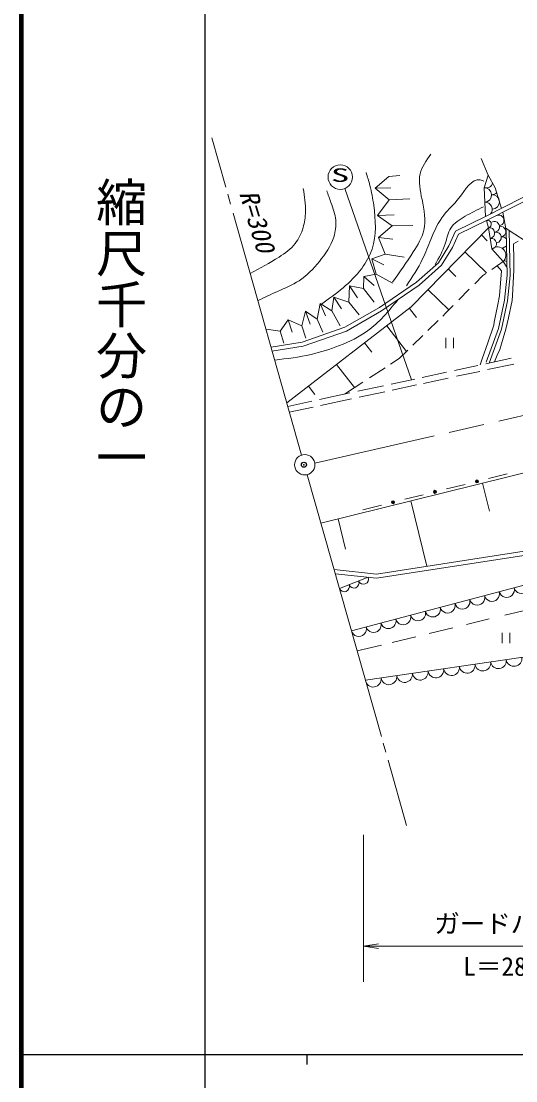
# Model space of a CAD drawing. Units: millimetres, scale not verified. Extents: x 40000 to 680000, y 20000 to 380000.
# Drawn here: x 40000 to 88489, y 202409 to 306233 of the extents above; entities that cross this region are included whole.
import ezdxf
from ezdxf.enums import TextEntityAlignment as Align

# ---------------------------------------------------------------- set-up
doc = ezdxf.new("R2010")
doc.units = ezdxf.units.MM
doc.header["$LTSCALE"] = 1000
doc.header["$PDMODE"] = 32
doc.header["$PDSIZE"] = 500
doc.linetypes.add('CHAIN', pattern=[18.5, 12, -1.5, 3.5, -1.5])
for name, color, linetype, lineweight in [('M-BGD', 7, 'Continuous', 13), ('M-BMK', 2, 'CHAIN', 13), ('M-BMK-SRVR', 3, 'Continuous', 13), ('M-STR-HTXT', 7, 'Continuous', 13), ('M-STR-STR3', 7, 'Continuous', 13), ('M-TTL', 2, 'Continuous', 140), ('M-TTL-BAND', 7, 'Continuous', 25), ('M-TTL-TXT', 7, 'Continuous', 13)]:
    doc.layers.add(name, color=color, linetype=linetype, lineweight=lineweight)
doc.layers.add('M-OTRS', color=6, linetype='Continuous')
doc.styles.add('@ＭＳ ゴシック', font='')
doc.styles.add('ＭＳ ゴシック', font='')
doc.styles.get('@ＭＳ ゴシック').set_extended_font_data('@MS Gothic')
doc.styles.get('ＭＳ ゴシック').set_extended_font_data('MS Gothic')

# ---------------------------------------------------------------- blocks, each defined once
blk = doc.blocks.new('open_arrow')
at = {"color": 0, "linetype": 'Continuous', "lineweight": -2}
blk.add_lwpolyline([(7.5, 1.25), (0, 0), (7.5, -1.25)], dxfattribs=at)

msp = doc.modelspace()

# ---------------------------------------------------------------- linework, layer by layer
at = {"layer": 'M-BGD'}
for p, q in [((85782, 291146), (85085, 292772)), ((74692, 289876), (76046, 291012)), ((76046, 291012), (77113, 291122)), ((85384, 289919), (85782, 291146)), ((85782, 291146), (86478, 289919)), ((74692, 289876), (76240, 289896)), ((76065, 288716), (74692, 289876)), ((85501, 287092), (85384, 289919)), ((85570, 287126), (90874, 289819)), ((86478, 289919), (87079, 287892)), ((74921, 287195), (76065, 288716)), ((76065, 288716), (78088, 288843)), ((85748, 286768), (91049, 289460)), ((74921, 287195), (76558, 287273)), ((76376, 286182), (74921, 287195)), ((82561, 285661), (85570, 287126)), ((82868, 285365), (85748, 286768)), ((85806, 285997), (85630, 286710)), ((87216, 287513), (87540, 285733)), ((75036, 285054), (76376, 286182)), ((76376, 286182), (78386, 286221)), ((78237, 278232), (85806, 285997)), ((81928, 284235), (82561, 285661)), ((85806, 285997), (86154, 283912)), ((87840, 285739), (87492, 285997)), ((87640, 281340), (87540, 285733)), ((87940, 281327), (87840, 285739)), ((87840, 285739), (89963, 284347)), ((75690, 283420), (75036, 285054)), ((75036, 285054), (76420, 284889)), ((82283, 284048), (82868, 285365)), ((85696, 284717), (85112, 285286)), ((88718, 284687), (88257, 284433)), ((80899, 282572), (81928, 284235)), ((81209, 282312), (82283, 284048)), ((85618, 281565), (83499, 283630)), ((86154, 283912), (87236, 282676)), ((88257, 284433), (88280, 282888)), ((74383, 282962), (75690, 283420)), ((74808, 281442), (74383, 282962)), ((74383, 282962), (75566, 282346)), ((75690, 283420), (77553, 283121)), ((78762, 280672), (80899, 282572)), ((87236, 282676), (86126, 281914)), ((87236, 282676), (87622, 282124)), ((88280, 282888), (88296, 281829)), ((73582, 281229), (74808, 281442)), ((74808, 281442), (76401, 280578)), ((79009, 280356), (81209, 282312)), ((82622, 281221), (81867, 281956)), ((85560, 281525), (85266, 281324)), ((86651, 282275), (87081, 281782)), ((87081, 281782), (86979, 280562)), ((88296, 281829), (88155, 279362)), ((73550, 280036), (73582, 281229)), ((73582, 281229), (74593, 280320)), ((75120, 278177), (78762, 280672)), ((75333, 277838), (79009, 280356)), ((85266, 281324), (84463, 280511)), ((86979, 280562), (86874, 279315)), ((87378, 278886), (87640, 281340)), ((87675, 278839), (87940, 281327)), ((72128, 278696), (72177, 280314)), ((72177, 280314), (73550, 280036)), ((72177, 280314), (72984, 279127)), ((73550, 280036), (74593, 278710)), ((81920, 277941), (79886, 279924)), ((83923, 279965), (82894, 278925)), ((86874, 279315), (86711, 278471)), ((88155, 279362), (88119, 278877)), ((69007, 277044), (69301, 278564)), ((69301, 278564), (70445, 277862)), ((69301, 278564), (69826, 277378)), ((70445, 277862), (70657, 279202)), ((70657, 279202), (72128, 278696)), ((70657, 279202), (71395, 278054)), ((72128, 278696), (73143, 277459)), ((82355, 278380), (81636, 277654)), ((86711, 278471), (86377, 276744)), ((86790, 276136), (87378, 278886)), ((87079, 276052), (87675, 278839)), ((88119, 278877), (87758, 277168)), ((66047, 268837), (78237, 278232)), ((67503, 276390), (67879, 277812)), ((67879, 277812), (69007, 277044)), ((67879, 277812), (68336, 276544)), ((70445, 277862), (71256, 276385)), ((71716, 276237), (75120, 278177)), ((71883, 275871), (75333, 277838)), ((78738, 277206), (78056, 278092)), ((81636, 277654), (81321, 277346)), ((65395, 275867), (66163, 276962)), ((66163, 276962), (67503, 276390)), ((66163, 276962), (66568, 275768)), ((67503, 276390), (67919, 275173)), ((67560, 274771), (71716, 276237)), ((69007, 277044), (69568, 275749)), ((77763, 273876), (75834, 276380)), ((80874, 276910), (79865, 275926)), ((86321, 276456), (85735, 274730)), ((86377, 276744), (86321, 276456)), ((87758, 277168), (87520, 276041)), ((64002, 276057), (65395, 275867)), ((65395, 275867), (65734, 274676)), ((67659, 274382), (71883, 275871)), ((79366, 275440), (78395, 274493)), ((81637, 274211), (81637, 275211)), ((82387, 275211), (82387, 274211)), ((85583, 272838), (86790, 276136)), ((85865, 272735), (87079, 276052)), ((87259, 275185), (86921, 274081)), ((87520, 276041), (87259, 275185)), ((64504, 274284), (67560, 274771)), ((64567, 273889), (67659, 274382)), ((74369, 273807), (73671, 274713)), ((85735, 274730), (85195, 273142)), ((77041, 273172), (76216, 272635)), ((77897, 274007), (77041, 273172)), ((85195, 273142), (84992, 272547)), ((85538, 272665), (88042, 273203)), ((86677, 273498), (86406, 272851)), ((86921, 274081), (86677, 273498)), ((72673, 270330), (70926, 272597)), ((75671, 272281), (74162, 271299)), ((82475, 272006), (84760, 272497)), ((85727, 272092), (88281, 272641)), ((76256, 270669), (78599, 271173)), ((79312, 271326), (81690, 271837)), ((79451, 270742), (81873, 271263)), ((82687, 271438), (84953, 271925)), ((68771, 269663), (68155, 270462)), ((73500, 270868), (71683, 269686)), ((73014, 269972), (75519, 270511)), ((76371, 270080), (78757, 270593)), ((66144, 268495), (68503, 269002)), ((69238, 269160), (72227, 269803)), ((69330, 268567), (72389, 269224)), ((73142, 269386), (75655, 269926)), ((66270, 267909), (68619, 268414)), ((69385, 257052), (102365, 265224)), ((85814, 261418), (87641, 261869)), ((81705, 260401), (83531, 260853)), ((85912, 258233), (85231, 260978)), ((77596, 259385), (79422, 259836)), ((73486, 258368), (75313, 258820)), ((79773, 252823), (78185, 259232)), ((71808, 254501), (71072, 257470)), ((106530, 256956), (74816, 252058)), ((106719, 256581), (74825, 251654)), ((107173, 255680), (72371, 246508)), ((74816, 252058), (70670, 252512)), ((74825, 251654), (70788, 252097)), ((74027, 251742), (71196, 250656)), ((89772, 248600), (87416, 248030)), ((85885, 247660), (83662, 247122)), ((82319, 246798), (79981, 246232)), ((87140, 245291), (87140, 246291)), ((87890, 246291), (87890, 245291)), ((75328, 245107), (72932, 244527)), ((78673, 245916), (76378, 245361)), ((92154, 244359), (73745, 241655))]:
    msp.add_line(p, q, dxfattribs=at)
for centre, radius in [((84673, 261135), 150), ((84673, 261135), 100), ((84673, 261135), 50), ((80564, 260119), 150), ((80564, 260119), 100), ((80564, 260119), 50), ((76454, 259102), 150), ((76454, 259102), 100), ((76454, 259102), 50)]:
    msp.add_circle(centre, radius, dxfattribs=at)
for centre, radius, start, end in [((85583, 290533), 645, 252.04282, 347.13678), ((85413, 289212), 707, 272.36812, 92.36812), ((86111, 289933), 707, 272.36812, 315.97705), ((86170, 288520), 707, 272.36812, 92.36812), ((85471, 287799), 707, 321.21963, 92.36812), ((85718, 286354), 367, 283.87547, 103.87547), ((86362, 286085), 529, 279.47428, 126.20547), ((86801, 286714), 529, 279.47428, 110.33373), ((85893, 285476), 529, 279.47428, 99.47428), ((86536, 285042), 529, 279.47428, 99.47428), ((86981, 285616), 529, 279.47428, 99.47428), ((86067, 284433), 529, 279.47428, 99.47428), ((87155, 284573), 529, 39.83795, 99.47428), ((86695, 283294), 821, 311.19788, 131.19788), ((87094, 284538), 529, 279.47428, 320.19314), ((87429, 282400), 337, 57.63122, 124.97703), ((72612, 251199), 505, 200.98474, 20.98474), ((73555, 251561), 505, 200.98474, 20.98474), ((71668, 250837), 505, 200.98474, 20.98474), ((86147, 250139), 750, 194.76361, 14.76361), ((87597, 250521), 750, 194.76361, 14.76361), ((89047, 250903), 750, 194.76361, 14.76361), ((81797, 248992), 750, 194.76361, 14.76361), ((83247, 249374), 750, 194.76361, 14.76361), ((84697, 249757), 750, 194.76361, 14.76361), ((78896, 248228), 750, 194.76361, 14.76361), ((80346, 248610), 750, 194.76361, 14.76361), ((74546, 247082), 750, 194.76361, 14.76361), ((75996, 247464), 750, 194.76361, 14.76361), ((77446, 247846), 750, 194.76361, 14.76361), ((73096, 246699), 750, 194.76361, 14.76361), ((82183, 242894), 775, 188.35442, 8.35442), ((83717, 243120), 775, 188.35442, 8.35442), ((85251, 243345), 775, 188.35442, 8.35442), ((86785, 243570), 775, 188.35442, 8.35442), ((88319, 243795), 775, 188.35442, 8.35442), ((76046, 241993), 775, 188.35442, 8.35442), ((77580, 242218), 775, 188.35442, 8.35442), ((79114, 242444), 775, 188.35442, 8.35442), ((80649, 242669), 775, 188.35442, 8.35442), ((74512, 241768), 775, 188.35442, 8.35442)]:
    msp.add_arc(centre, radius, start, end, dxfattribs=at)
for points, knots in [([(76411, 280673), (77093, 281635), (77776, 282597), (78435, 283619), (78875, 284302), (79305, 285013), (79478, 285767), (79696, 286720), (79506, 287744), (79293, 288774), (79115, 289638), (78922, 290505), (79109, 291290), (79269, 291966), (79710, 292579), (80151, 293193)], [0, 0, 0, 0, 1, 1, 1, 2, 2, 2, 3, 3, 3, 4, 4, 4, 5, 5, 5, 5]), ([(69422, 278490), (70874, 279538), (72326, 280586), (73380, 282009), (73809, 282587), (74172, 283228), (74398, 283907), (74849, 285258), (74759, 286759), (74559, 288191), (74467, 288852), (74352, 289498), (74189, 290135), (74079, 290563), (73949, 290986), (73818, 291409)], [0, 0, 0, 0, 1, 1, 1, 2, 2, 2, 3, 3, 3, 4, 4, 4, 5, 5, 5, 5]), ([(77761, 280305), (78337, 281165), (78914, 282025), (79356, 282945), (79652, 283560), (79887, 284201), (80153, 284847), (80503, 285698), (80906, 286556), (81441, 287241), (81878, 287799), (82403, 288242), (82914, 288898), (83545, 289709), (84155, 290844), (85000, 290678), (85120, 290654), (85244, 290605), (85368, 290555)], [0, 0, 0, 0, 1, 1, 1, 2, 2, 2, 3, 3, 3, 4, 4, 4, 5, 5, 5, 6, 6, 6, 6]), ([(62454, 281521), (63405, 282024), (64357, 282527), (65276, 283118), (65868, 283499), (66447, 283916), (66873, 284461), (67227, 284914), (67476, 285454), (67637, 286013), (67781, 286513), (67855, 287027), (67868, 287541), (67888, 288306), (67774, 289070), (67659, 289833)], [0, 0, 0, 0, 1, 1, 1, 2, 2, 2, 3, 3, 3, 4, 4, 4, 5, 5, 5, 5]), ([(63208, 278859), (63847, 279166), (64485, 279472), (65138, 279761), (65858, 280080), (66595, 280377), (67245, 280803), (68005, 281303), (68646, 281980), (69235, 282702), (69829, 283430), (70370, 284203), (70647, 285087), (70813, 285615), (70884, 286183), (70832, 286731), (70775, 287327), (70572, 287901), (70369, 288468), (70230, 288856), (70091, 289240), (69952, 289625)], [0, 0, 0, 0, 1, 1, 1, 2, 2, 2, 3, 3, 3, 4, 4, 4, 5, 5, 5, 6, 6, 6, 7, 7, 7, 7]), ([(85307, 288039), (84716, 287749), (84124, 287459), (83528, 287118), (82983, 286807), (82434, 286453), (82117, 285952), (81834, 285506), (81735, 284942), (81565, 284418), (81329, 283694), (80956, 283043), (80583, 282392)], [0, 0, 0, 0, 1, 1, 1, 2, 2, 2, 3, 3, 3, 4, 4, 4, 4]), ([(64860, 273028), (66055, 273171), (67251, 273315), (68417, 273583), (69362, 273800), (70288, 274098), (71199, 274456), (72170, 274837), (73124, 275285), (73957, 275886), (75096, 276708), (76009, 277817), (76922, 278926)], [0, 0, 0, 0, 1, 1, 1, 2, 2, 2, 3, 3, 3, 4, 4, 4, 4])]:
    msp.add_open_spline(points, degree=3, knots=knots, dxfattribs=at)
at = {"layer": 'M-BMK'}
msp.add_line((68790, 262936), (164336, 284748), dxfattribs=at)
at = {"layer": 'M-BMK-SRVR'}
for p, q in [((58695, 294793), (60063, 289964)), ((60254, 289289), (60532, 288309)), ((60785, 287415), (67495, 263722)), ((68042, 261791), (75306, 236144)), ((75494, 235482), (75740, 234615)), ((75967, 233813), (77777, 227421))]:
    msp.add_line(p, q, dxfattribs=at)
msp.add_circle((67799, 262770), 1000, dxfattribs=at)
at = {"layer": 'M-OTRS'}
msp.add_point((67719, 262771), dxfattribs=at)
at = {"layer": 'M-STR-STR3'}
for p, q in [((73572, 212100), (73569, 226495)), ((73572, 215601), (102362, 215607))]:
    msp.add_line(p, q, dxfattribs=at)
at = {"layer": 'M-TTL'}
msp.add_line((40000, 380000), (40000, 20000), dxfattribs=at)
at = {"layer": 'M-TTL-BAND'}
for p, q in [((58000, 370000), (58000, 20000)), ((40000, 205000), (579000, 205000)), ((68000, 205000), (68000, 204000))]:
    msp.add_line(p, q, dxfattribs=at)
at = {"layer": 'M-TTL-TXT'}
msp.add_line((71744, 289849), (78268, 271102), dxfattribs=at)
msp.add_circle((71285, 290958), 1200, dxfattribs=at)

# ---------------------------------------------------------------- block references
at = {"layer": 'M-STR-STR3', "xscale": 193, "yscale": 193}
msp.add_blockref('open_arrow', (73572, 215601), dxfattribs=at)

# ---------------------------------------------------------------- texts
at = {"layer": 'M-STR-HTXT', "style": 'ＭＳ ゴシック', "oblique": 15}
msp.add_text('R=300', height=1833, rotation=286.795, dxfattribs=at).set_placement((60835, 289227), align=Align.BOTTOM_LEFT)
at = {"layer": 'M-STR-STR3', "style": 'ＭＳ ゴシック'}
for s, p in [('ガードパイプ', (80497, 216346)), ('L＝28.0', (83323, 212148))]:
    msp.add_text(s, height=1833, rotation=0.012, dxfattribs=at).set_placement(p, align=Align.BOTTOM_LEFT)
at = {"layer": 'M-TTL-BAND', "style": '@ＭＳ ゴシック'}
msp.add_text('縮尺千分の一', height=3666, rotation=270, dxfattribs=at).set_placement((49777, 261030), align=Align.MIDDLE_RIGHT)
at = {"layer": 'M-TTL-TXT', "style": 'ＭＳ ゴシック', "width": 2}
msp.add_text('S', height=1320, rotation=0.012, dxfattribs=at).set_placement((70366, 290095), align=Align.BOTTOM_LEFT)

doc.saveas('drawing.dxf')
